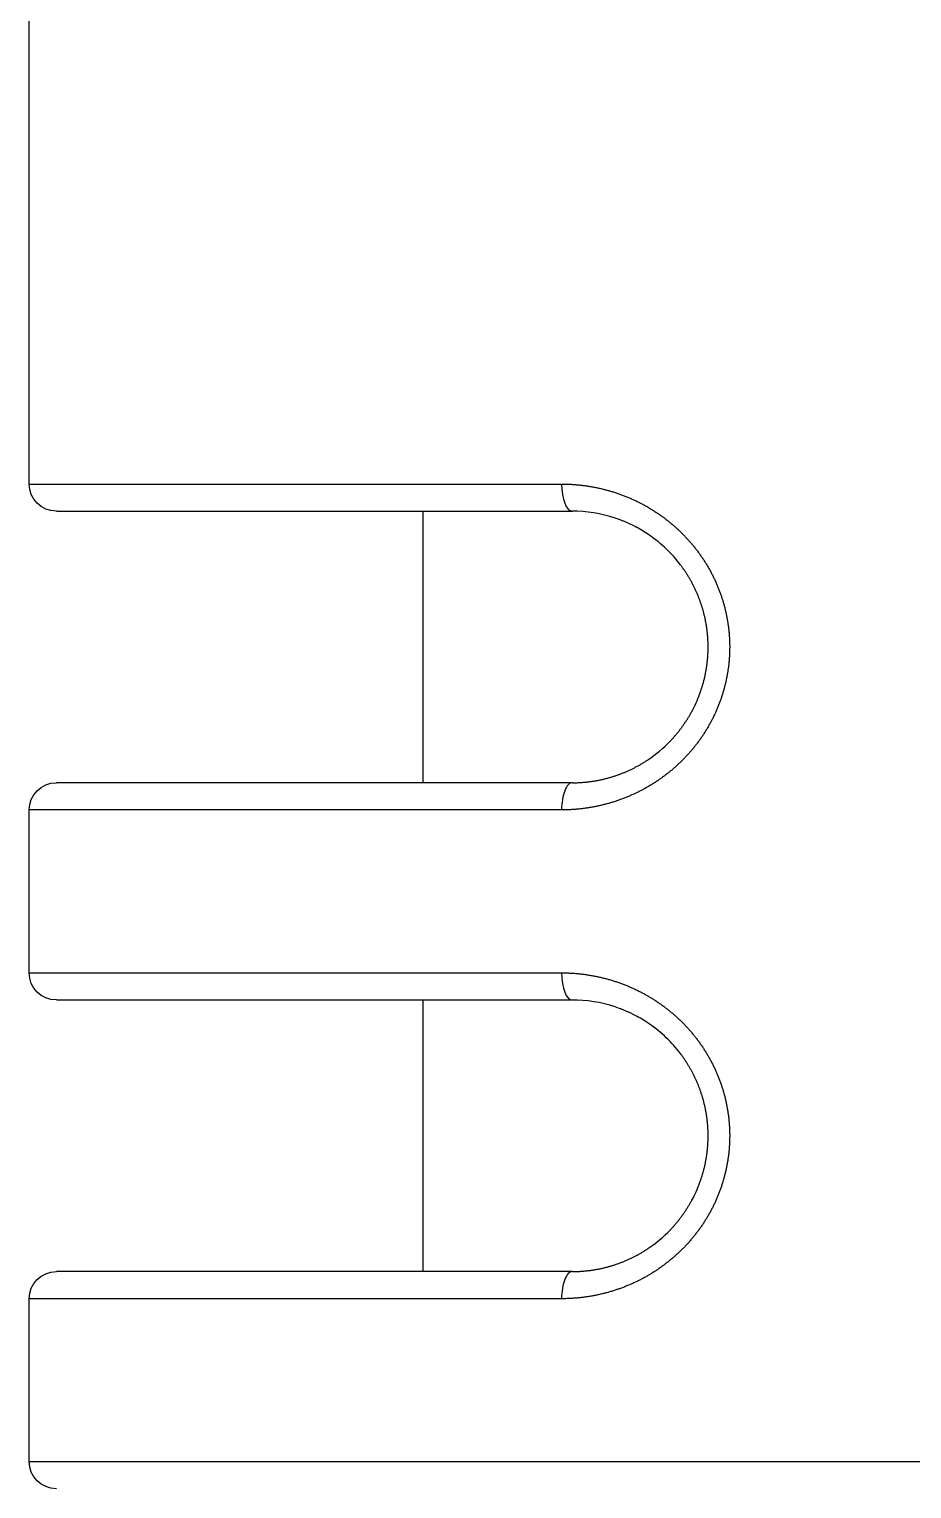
# Model space of a CAD drawing. Header units: millimetres. Extents: x 5401 to 6241, y 1473 to 2067.
# Drawn here: x 5988.15 to 5991.4, y 1831.74 to 1837.11 of the extents above; entities that cross this region are included whole.
import ezdxf

# ---------------------------------------------------------------- set-up
doc = ezdxf.new("R2010")
doc.units = ezdxf.units.MM

msp = doc.modelspace()

# ---------------------------------------------------------------- linework, layer by layer
at = {"extrusion": (0, 0, -1)}
for p, q in [((5988.1499, 1835.4368), (5988.1499, 1837.5368)), ((5988.1499, 1835.4368), (5990.1102, 1835.4368)), ((5988.2499, 1835.3368), (5990.1499, 1835.3368)), ((5989.5999, 1835.3368), (5989.5999, 1834.3368)), ((5990.1499, 1834.3368), (5988.2499, 1834.3368)), ((5990.1102, 1834.2368), (5988.1499, 1834.2368)), ((5988.1499, 1833.6368), (5988.1499, 1834.2368)), ((5988.1499, 1833.6368), (5990.1102, 1833.6368)), ((5988.2499, 1833.5368), (5990.1499, 1833.5368)), ((5989.5999, 1833.5368), (5989.5999, 1832.5368)), ((5990.1499, 1832.5368), (5988.2499, 1832.5368)), ((5990.1102, 1832.4368), (5988.1499, 1832.4368)), ((5988.1499, 1831.8368), (5988.1499, 1832.4368)), ((5988.1499, 1831.8368), (5994.6499, 1831.8368))]:
    msp.add_line(p, q, dxfattribs=at)
for centre, start, end in [((-5988.2499, 1835.4368), 270, 0), ((-5988.2499, 1834.2368), 0, 90), ((-5988.2499, 1833.6368), 270, 0), ((-5988.2499, 1832.4368), 0, 90), ((-5988.2499, 1831.8368), 270, 0)]:
    msp.add_arc(centre, 0.1, start, end, dxfattribs=at)
for centre, start_param, end_param in [((5990.1499, 1835.4368), 4.712394, 6.283187), ((5990.1499, 1834.2368), 3.141598, 4.712397), ((5990.1499, 1833.6368), 4.712394, 6.283187), ((5990.1499, 1832.4368), 3.141596, 4.712397)]:
    msp.add_ellipse(centre, major_axis=(0, -0.1), ratio=0.396825, start_param=start_param, end_param=end_param)
for points, knots in [([(5990.1102, 1835.4368), (5990.1127, 1835.4368), (5990.1175, 1835.4367), (5990.1248, 1835.4366), (5990.132, 1835.4364), (5990.1393, 1835.4361), (5990.1466, 1835.4358), (5990.1538, 1835.4353), (5990.161, 1835.4348), (5990.1682, 1835.4341), (5990.1754, 1835.4335), (5990.1826, 1835.4327), (5990.1897, 1835.4318), (5990.1968, 1835.4309), (5990.204, 1835.4299), (5990.211, 1835.4288), (5990.2181, 1835.4276), (5990.2251, 1835.4264), (5990.2321, 1835.425), (5990.2391, 1835.4236), (5990.2461, 1835.4222), (5990.253, 1835.4206), (5990.26, 1835.419), (5990.2669, 1835.4173), (5990.2737, 1835.4155), (5990.2805, 1835.4136), (5990.2873, 1835.4117), (5990.2941, 1835.4097), (5990.3009, 1835.4076), (5990.3076, 1835.4055), (5990.3142, 1835.4033), (5990.3208, 1835.401), (5990.3274, 1835.3987), (5990.3339, 1835.3962), (5990.3404, 1835.3938), (5990.3469, 1835.3912), (5990.3534, 1835.3886), (5990.3598, 1835.3859), (5990.3662, 1835.3831), (5990.3725, 1835.3803), (5990.3788, 1835.3774), (5990.3851, 1835.3744), (5990.3913, 1835.3714), (5990.3975, 1835.3683), (5990.4037, 1835.3651), (5990.4098, 1835.3619), (5990.4159, 1835.3586), (5990.4219, 1835.3552), (5990.4278, 1835.3518), (5990.4338, 1835.3483), (5990.4397, 1835.3448), (5990.4455, 1835.3412), (5990.4513, 1835.3375), (5990.4571, 1835.3338), (5990.4628, 1835.33), (5990.4684, 1835.3262), (5990.474, 1835.3223), (5990.4796, 1835.3183), (5990.4851, 1835.3143), (5990.4905, 1835.3102), (5990.4959, 1835.3061), (5990.5013, 1835.3019), (5990.5066, 1835.2977), (5990.5118, 1835.2934), (5990.5169, 1835.2891), (5990.5221, 1835.2847), (5990.5271, 1835.2803), (5990.5322, 1835.2758), (5990.5372, 1835.2713), (5990.5421, 1835.2667), (5990.547, 1835.262), (5990.5518, 1835.2573), (5990.5565, 1835.2526), (5990.5612, 1835.2478), (5990.5659, 1835.2429), (5990.5705, 1835.238), (5990.575, 1835.2331), (5990.5795, 1835.2281), (5990.5839, 1835.2231), (5990.5883, 1835.218), (5990.5926, 1835.2128), (5990.5968, 1835.2077), (5990.601, 1835.2024), (5990.6052, 1835.1972), (5990.6092, 1835.1919), (5990.6132, 1835.1865), (5990.6172, 1835.1811), (5990.6211, 1835.1757), (5990.6249, 1835.1702), (5990.6286, 1835.1647), (5990.6323, 1835.1592), (5990.6359, 1835.1536), (5990.6395, 1835.148), (5990.643, 1835.1424), (5990.6464, 1835.1367), (5990.6497, 1835.131), (5990.653, 1835.1253), (5990.6563, 1835.1195), (5990.6594, 1835.1137), (5990.6625, 1835.1079), (5990.6655, 1835.102), (5990.6685, 1835.0961), (5990.6714, 1835.0901), (5990.6742, 1835.0842), (5990.677, 1835.0782), (5990.6797, 1835.0722), (5990.6823, 1835.0661), (5990.6848, 1835.06), (5990.6873, 1835.0539), (5990.6897, 1835.0478), (5990.6921, 1835.0417), (5990.6944, 1835.0355), (5990.6966, 1835.0293), (5990.6987, 1835.023), (5990.7008, 1835.0168), (5990.7028, 1835.0105), (5990.7047, 1835.0043), (5990.7065, 1834.998), (5990.7083, 1834.9916), (5990.71, 1834.9853), (5990.7117, 1834.979), (5990.7132, 1834.9726), (5990.7147, 1834.9662), (5990.7161, 1834.9598), (5990.7175, 1834.9534), (5990.7187, 1834.947), (5990.72, 1834.9406), (5990.7211, 1834.9341), (5990.7221, 1834.9277), (5990.7231, 1834.9212), (5990.724, 1834.9147), (5990.7249, 1834.9082), (5990.7257, 1834.9017), (5990.7263, 1834.8952), (5990.727, 1834.8887), (5990.7275, 1834.8822), (5990.728, 1834.8757), (5990.7284, 1834.8692), (5990.7287, 1834.8627), (5990.729, 1834.8562), (5990.7291, 1834.8496), (5990.7293, 1834.8431), (5990.7293, 1834.8366), (5990.7292, 1834.83), (5990.7291, 1834.8235), (5990.7289, 1834.8169), (5990.7287, 1834.8104), (5990.7284, 1834.8038), (5990.7279, 1834.7973), (5990.7275, 1834.7908), (5990.7269, 1834.7843), (5990.7263, 1834.7778), (5990.7256, 1834.7713), (5990.7248, 1834.7648), (5990.724, 1834.7584), (5990.7231, 1834.7521), (5990.7221, 1834.7457), (5990.7211, 1834.7393), (5990.7199, 1834.7329), (5990.7187, 1834.7264), (5990.7175, 1834.72), (5990.7161, 1834.7137), (5990.7147, 1834.7073), (5990.7132, 1834.7009), (5990.7116, 1834.6946), (5990.71, 1834.6882), (5990.7083, 1834.6819), (5990.7065, 1834.6755), (5990.7047, 1834.6692), (5990.7027, 1834.6629), (5990.7007, 1834.6567), (5990.6987, 1834.6504), (5990.6965, 1834.6442), (5990.6943, 1834.638), (5990.692, 1834.6318), (5990.6897, 1834.6256), (5990.6873, 1834.6195), (5990.6848, 1834.6134), (5990.6822, 1834.6073), (5990.6796, 1834.6013), (5990.6769, 1834.5953), (5990.6742, 1834.5893), (5990.6714, 1834.5834), (5990.6685, 1834.5774), (5990.6655, 1834.5715), (5990.6625, 1834.5657), (5990.6594, 1834.5598), (5990.6563, 1834.554), (5990.653, 1834.5483), (5990.6497, 1834.5425), (5990.6464, 1834.5368), (5990.643, 1834.5311), (5990.6395, 1834.5255), (5990.6359, 1834.5199), (5990.6323, 1834.5143), (5990.6286, 1834.5088), (5990.6249, 1834.5033), (5990.621, 1834.4978), (5990.6172, 1834.4924), (5990.6132, 1834.487), (5990.6092, 1834.4817), (5990.6052, 1834.4764), (5990.601, 1834.4711), (5990.5969, 1834.4659), (5990.5926, 1834.4607), (5990.5883, 1834.4556), (5990.584, 1834.4505), (5990.5796, 1834.4455), (5990.5751, 1834.4405), (5990.5705, 1834.4356), (5990.566, 1834.4307), (5990.5613, 1834.4259), (5990.5566, 1834.4211), (5990.5519, 1834.4164), (5990.5471, 1834.4117), (5990.5423, 1834.4071), (5990.5374, 1834.4025), (5990.5324, 1834.398), (5990.5274, 1834.3935), (5990.5223, 1834.389), (5990.5171, 1834.3846), (5990.512, 1834.3803), (5990.5067, 1834.376), (5990.5014, 1834.3717), (5990.496, 1834.3675), (5990.4906, 1834.3634), (5990.4852, 1834.3593), (5990.4797, 1834.3553), (5990.4741, 1834.3514), (5990.4685, 1834.3475), (5990.4629, 1834.3436), (5990.4572, 1834.3398), (5990.4514, 1834.3361), (5990.4456, 1834.3324), (5990.4398, 1834.3288), (5990.4339, 1834.3253), (5990.428, 1834.3218), (5990.422, 1834.3184), (5990.416, 1834.315), (5990.4099, 1834.3117), (5990.4038, 1834.3085), (5990.3976, 1834.3053), (5990.3915, 1834.3023), (5990.3852, 1834.2992), (5990.379, 1834.2963), (5990.3727, 1834.2933), (5990.3663, 1834.2905), (5990.3599, 1834.2877), (5990.3535, 1834.285), (5990.347, 1834.2824), (5990.3405, 1834.2798), (5990.334, 1834.2773), (5990.3274, 1834.2749), (5990.3208, 1834.2725), (5990.3142, 1834.2703), (5990.3075, 1834.268), (5990.3008, 1834.2659), (5990.2941, 1834.2638), (5990.2873, 1834.2618), (5990.2805, 1834.2599), (5990.2737, 1834.258), (5990.2668, 1834.2563), (5990.2599, 1834.2546), (5990.253, 1834.2529), (5990.2461, 1834.2514), (5990.2391, 1834.2499), (5990.2321, 1834.2485), (5990.2251, 1834.2472), (5990.218, 1834.2459), (5990.211, 1834.2448), (5990.2039, 1834.2437), (5990.1968, 1834.2427), (5990.1897, 1834.2417), (5990.1825, 1834.2409), (5990.1754, 1834.2401), (5990.1682, 1834.2394), (5990.161, 1834.2388), (5990.1538, 1834.2382), (5990.1465, 1834.2378), (5990.1393, 1834.2374), (5990.1321, 1834.2371), (5990.1248, 1834.2369), (5990.1175, 1834.2368), (5990.1127, 1834.2368), (5990.1102, 1834.2368)], [0, 0, 0, 0, 0.0035461, 0.0070922, 0.0106383, 0.0141844, 0.0177305, 0.0212766, 0.0248227, 0.0283688, 0.0319149, 0.035461, 0.0390071, 0.0425532, 0.0460993, 0.0496454, 0.0531915, 0.0567376, 0.0602837, 0.0638298, 0.0673759, 0.070922, 0.0744681, 0.0780142, 0.0815603, 0.0851064, 0.0886525, 0.0921986, 0.0957447, 0.0992908, 0.1028369, 0.106383, 0.1099291, 0.1134752, 0.1170213, 0.1205674, 0.1241135, 0.1276596, 0.1312057, 0.1347518, 0.1382979, 0.141844, 0.1453901, 0.1489362, 0.1524823, 0.1560284, 0.1595745, 0.1631206, 0.1666667, 0.1702128, 0.1737589, 0.177305, 0.1808511, 0.1843972, 0.1879433, 0.1914894, 0.1950355, 0.1985816, 0.2021277, 0.2056738, 0.2092199, 0.212766, 0.2163121, 0.2198582, 0.2234043, 0.2269504, 0.2304965, 0.2340426, 0.2375887, 0.2411348, 0.2446809, 0.248227, 0.251773, 0.2553191, 0.2588652, 0.2624113, 0.2659574, 0.2695035, 0.2730496, 0.2765957, 0.2801418, 0.2836879, 0.287234, 0.2907801, 0.2943262, 0.2978723, 0.3014184, 0.3049645, 0.3085106, 0.3120567, 0.3156028, 0.3191489, 0.322695, 0.3262411, 0.3297872, 0.3333333, 0.3368794, 0.3404255, 0.3439716, 0.3475177, 0.3510638, 0.3546099, 0.358156, 0.3617021, 0.3652482, 0.3687943, 0.3723404, 0.3758865, 0.3794326, 0.3829787, 0.3865248, 0.3900709, 0.393617, 0.3971631, 0.4007092, 0.4042553, 0.4078014, 0.4113475, 0.4148936, 0.4184397, 0.4219858, 0.4255319, 0.429078, 0.4326241, 0.4361702, 0.4397163, 0.4432624, 0.4468085, 0.4503546, 0.4539007, 0.4574468, 0.4609929, 0.464539, 0.4680851, 0.4716312, 0.4751773, 0.4787234, 0.4822695, 0.4858156, 0.4893617, 0.4929078, 0.4964539, 0.5, 0.5035461, 0.5070922, 0.5106383, 0.5141844, 0.5177305, 0.5212766, 0.5248227, 0.5283688, 0.5319149, 0.535461, 0.5390071, 0.5425532, 0.5460993, 0.5496454, 0.5531915, 0.5567376, 0.5602837, 0.5638298, 0.5673759, 0.570922, 0.5744681, 0.5780142, 0.5815603, 0.5851064, 0.5886525, 0.5921986, 0.5957447, 0.5992908, 0.6028369, 0.606383, 0.6099291, 0.6134752, 0.6170213, 0.6205674, 0.6241135, 0.6276596, 0.6312057, 0.6347518, 0.6382979, 0.641844, 0.6453901, 0.6489362, 0.6524823, 0.6560284, 0.6595745, 0.6631206, 0.6666667, 0.6702128, 0.6737589, 0.677305, 0.6808511, 0.6843972, 0.6879433, 0.6914894, 0.6950355, 0.6985816, 0.7021277, 0.7056738, 0.7092199, 0.712766, 0.7163121, 0.7198582, 0.7234043, 0.7269504, 0.7304965, 0.7340426, 0.7375887, 0.7411348, 0.7446809, 0.748227, 0.751773, 0.7553191, 0.7588652, 0.7624113, 0.7659574, 0.7695035, 0.7730496, 0.7765957, 0.7801418, 0.7836879, 0.787234, 0.7907801, 0.7943262, 0.7978723, 0.8014184, 0.8049645, 0.8085106, 0.8120567, 0.8156028, 0.8191489, 0.822695, 0.8262411, 0.8297872, 0.8333333, 0.8368794, 0.8404255, 0.8439716, 0.8475177, 0.8510638, 0.8546099, 0.858156, 0.8617021, 0.8652482, 0.8687943, 0.8723404, 0.8758865, 0.8794326, 0.8829787, 0.8865248, 0.8900709, 0.893617, 0.8971631, 0.9007092, 0.9042553, 0.9078014, 0.9113475, 0.9148936, 0.9184397, 0.9219858, 0.9255319, 0.929078, 0.9326241, 0.9361702, 0.9397163, 0.9432624, 0.9468085, 0.9503546, 0.9539007, 0.9574468, 0.9609929, 0.964539, 0.9680851, 0.9716312, 0.9751773, 0.9787234, 0.9822695, 0.9858156, 0.9893617, 0.9929078, 0.9964539, 1, 1, 1, 1]), ([(5990.3265, 1835.3046), (5990.2753, 1835.3239), (5990.2215, 1835.3344), (5990.1628, 1835.3366), (5990.1563, 1835.3368), (5990.1499, 1835.3368)], [0, 0, 0, 0, 0.01761695, 0.01761695, 0.0197845, 0.0197845, 0.0197845, 0.0197845]), ([(5990.3882, 1835.2763), (5990.3868, 1835.2771), (5990.3837, 1835.2787), (5990.3789, 1835.2813), (5990.3737, 1835.2839), (5990.3685, 1835.2865), (5990.3633, 1835.289), (5990.358, 1835.2914), (5990.3527, 1835.2938), (5990.3473, 1835.2962), (5990.3419, 1835.2984), (5990.3365, 1835.3007), (5990.3314, 1835.3027), (5990.328, 1835.304), (5990.3265, 1835.3046)], [0.69026282, 0.69026282, 0.69026282, 0.69026282, 0.6962963, 0.7037037, 0.71111111, 0.71851852, 0.72592593, 0.73333333, 0.74074074, 0.74814815, 0.75555556, 0.76296296, 0.77037037, 0.77665277, 0.77665277, 0.77665277, 0.77665277]), ([(5990.5481, 1835.1392), (5990.5164, 1835.1809), (5990.478, 1835.2175), (5990.4207, 1835.2575), (5990.4046, 1835.2674), (5990.3882, 1835.2763)], [0, 0, 0, 0, 0.01594859, 0.01594859, 0.02187023, 0.02187023, 0.02187023, 0.02187023]), ([(5990.6499, 1834.8368), (5990.6499, 1834.8387), (5990.6499, 1834.8426), (5990.6498, 1834.8484), (5990.6496, 1834.8541), (5990.6494, 1834.8599), (5990.6491, 1834.8657), (5990.6487, 1834.8714), (5990.6483, 1834.8772), (5990.6478, 1834.8829), (5990.6472, 1834.8887), (5990.6466, 1834.8944), (5990.6459, 1834.9002), (5990.6451, 1834.9059), (5990.6443, 1834.9116), (5990.6434, 1834.9174), (5990.6424, 1834.9231), (5990.6414, 1834.9287), (5990.6403, 1834.9344), (5990.6391, 1834.9401), (5990.6379, 1834.9457), (5990.6366, 1834.9513), (5990.6353, 1834.957), (5990.6338, 1834.9625), (5990.6324, 1834.9681), (5990.6308, 1834.9737), (5990.6292, 1834.9792), (5990.6275, 1834.9848), (5990.6258, 1834.9903), (5990.624, 1834.9957), (5990.6221, 1835.0012), (5990.6202, 1835.0066), (5990.6182, 1835.0121), (5990.6161, 1835.0174), (5990.614, 1835.0228), (5990.6119, 1835.0281), (5990.6096, 1835.0335), (5990.6073, 1835.0387), (5990.605, 1835.044), (5990.6025, 1835.0492), (5990.6001, 1835.0544), (5990.5975, 1835.0596), (5990.5949, 1835.0647), (5990.5923, 1835.0698), (5990.5896, 1835.0749), (5990.5868, 1835.08), (5990.584, 1835.085), (5990.5811, 1835.0899), (5990.5782, 1835.0949), (5990.5752, 1835.0998), (5990.5721, 1835.1047), (5990.569, 1835.1095), (5990.5658, 1835.1143), (5990.5626, 1835.1191), (5990.5593, 1835.1238), (5990.556, 1835.1285), (5990.5526, 1835.1331), (5990.55, 1835.1367), (5990.5484, 1835.1387), (5990.5481, 1835.1392)], [0, 0, 0, 0, 0.0074074, 0.0148148, 0.0222222, 0.0296296, 0.037037, 0.0444444, 0.0518519, 0.0592593, 0.0666667, 0.0740741, 0.0814815, 0.0888889, 0.0962963, 0.1037037, 0.1111111, 0.1185185, 0.1259259, 0.1333333, 0.1407407, 0.1481481, 0.1555556, 0.162963, 0.1703704, 0.1777778, 0.1851852, 0.1925926, 0.2, 0.2074074, 0.2148148, 0.2222222, 0.2296296, 0.237037, 0.2444444, 0.2518519, 0.2592593, 0.2666667, 0.2740741, 0.2814815, 0.2888889, 0.2962963, 0.3037037, 0.3111111, 0.3185185, 0.3259259, 0.3333333, 0.3407407, 0.3481481, 0.3555556, 0.362963, 0.3703704, 0.3777778, 0.3851852, 0.3925926, 0.4, 0.4074074, 0.4148148, 0.4172158, 0.4172158, 0.4172158, 0.4172158]), ([(5990.6187, 1834.6628), (5990.6192, 1834.6642), (5990.6204, 1834.6674), (5990.6221, 1834.6724), (5990.624, 1834.6779), (5990.6258, 1834.6833), (5990.6275, 1834.6888), (5990.6292, 1834.6944), (5990.6308, 1834.6999), (5990.6324, 1834.7055), (5990.6339, 1834.7111), (5990.6353, 1834.7167), (5990.6366, 1834.7223), (5990.6379, 1834.7279), (5990.6392, 1834.7335), (5990.6403, 1834.7392), (5990.6414, 1834.7449), (5990.6424, 1834.7505), (5990.6434, 1834.7562), (5990.6443, 1834.7619), (5990.6451, 1834.7676), (5990.6459, 1834.7734), (5990.6466, 1834.7791), (5990.6472, 1834.7848), (5990.6478, 1834.7906), (5990.6483, 1834.7963), (5990.6487, 1834.8021), (5990.6491, 1834.8079), (5990.6494, 1834.8137), (5990.6496, 1834.8194), (5990.6498, 1834.8252), (5990.6499, 1834.831), (5990.6499, 1834.8349), (5990.6499, 1834.8368)], [0.7720769, 0.7720769, 0.7720769, 0.7720769, 0.7777778, 0.7851852, 0.7925926, 0.8, 0.8074074, 0.8148148, 0.8222222, 0.8296296, 0.837037, 0.8444444, 0.8518519, 0.8592593, 0.8666667, 0.8740741, 0.8814815, 0.8888889, 0.8962963, 0.9037037, 0.9111111, 0.9185185, 0.9259259, 0.9333333, 0.9407407, 0.9481481, 0.9555556, 0.962963, 0.9703704, 0.9777778, 0.9851852, 0.9925926, 1, 1, 1, 1]), ([(5990.511, 1834.4909), (5990.5114, 1834.4913), (5990.5131, 1834.4931), (5990.5161, 1834.4963), (5990.52, 1834.5005), (5990.5238, 1834.5048), (5990.5276, 1834.5091), (5990.5313, 1834.5134), (5990.535, 1834.5178), (5990.5386, 1834.5223), (5990.5422, 1834.5268), (5990.5458, 1834.5313), (5990.5493, 1834.5359), (5990.5527, 1834.5405), (5990.5561, 1834.5451), (5990.5594, 1834.5498), (5990.5627, 1834.5545), (5990.5659, 1834.5593), (5990.569, 1834.5641), (5990.5721, 1834.569), (5990.5752, 1834.5738), (5990.5782, 1834.5787), (5990.5811, 1834.5837), (5990.584, 1834.5887), (5990.5868, 1834.5937), (5990.5889, 1834.5974), (5990.59, 1834.5994), (5990.5902, 1834.5998)], [0.5089642, 0.5089642, 0.5089642, 0.5089642, 0.5111111, 0.5185185, 0.5259259, 0.5333333, 0.5407407, 0.5481481, 0.5555556, 0.562963, 0.5703704, 0.5777778, 0.5851852, 0.5925926, 0.6, 0.6074074, 0.6148148, 0.6222222, 0.6296296, 0.637037, 0.6444444, 0.6518519, 0.6592593, 0.6666667, 0.6740741, 0.6814815, 0.6830062, 0.6830062, 0.6830062, 0.6830062]), ([(5990.1499, 1834.3368), (5990.152, 1834.3368), (5990.156, 1834.3368), (5990.1621, 1834.3369), (5990.1682, 1834.3371), (5990.1743, 1834.3374), (5990.1804, 1834.3377), (5990.1864, 1834.3381), (5990.1925, 1834.3386), (5990.1985, 1834.3391), (5990.2045, 1834.3398), (5990.2105, 1834.3404), (5990.2165, 1834.3412), (5990.2224, 1834.342), (5990.2284, 1834.343), (5990.2343, 1834.3439), (5990.2402, 1834.345), (5990.2461, 1834.3461), (5990.2519, 1834.3473), (5990.2577, 1834.3485), (5990.2635, 1834.3498), (5990.2693, 1834.3512), (5990.2751, 1834.3527), (5990.2808, 1834.3542), (5990.2865, 1834.3558), (5990.2922, 1834.3574), (5990.2978, 1834.3591), (5990.3034, 1834.3609), (5990.309, 1834.3628), (5990.3146, 1834.3647), (5990.3201, 1834.3666), (5990.3256, 1834.3687), (5990.3311, 1834.3708), (5990.3366, 1834.3729), (5990.342, 1834.3751), (5990.3474, 1834.3774), (5990.3527, 1834.3797), (5990.358, 1834.3821), (5990.3633, 1834.3846), (5990.3686, 1834.3871), (5990.3738, 1834.3897), (5990.379, 1834.3923), (5990.3841, 1834.395), (5990.3892, 1834.3977), (5990.3943, 1834.4005), (5990.3993, 1834.4034), (5990.4043, 1834.4063), (5990.4093, 1834.4093), (5990.4142, 1834.4123), (5990.4191, 1834.4154), (5990.4238, 1834.4184), (5990.4268, 1834.4204), (5990.4282, 1834.4214)], [0, 0, 0, 0, 0.0074074, 0.0148148, 0.0222222, 0.0296296, 0.037037, 0.0444444, 0.0518519, 0.0592593, 0.0666667, 0.0740741, 0.0814815, 0.0888889, 0.0962963, 0.1037037, 0.1111111, 0.1185185, 0.1259259, 0.1333333, 0.1407407, 0.1481481, 0.1555556, 0.162963, 0.1703704, 0.1777778, 0.1851852, 0.1925926, 0.2, 0.2074074, 0.2148148, 0.2222222, 0.2296296, 0.237037, 0.2444444, 0.2518519, 0.2592593, 0.2666667, 0.2740741, 0.2814815, 0.2888889, 0.2962963, 0.3037037, 0.3111111, 0.3185185, 0.3259259, 0.3333333, 0.3407407, 0.3481481, 0.3555556, 0.362963, 0.3694746, 0.3694746, 0.3694746, 0.3694746]), ([(5990.1102, 1833.6368), (5990.1127, 1833.6368), (5990.1175, 1833.6367), (5990.1248, 1833.6366), (5990.132, 1833.6364), (5990.1393, 1833.6361), (5990.1466, 1833.6358), (5990.1538, 1833.6353), (5990.161, 1833.6348), (5990.1682, 1833.6341), (5990.1754, 1833.6335), (5990.1826, 1833.6327), (5990.1897, 1833.6318), (5990.1968, 1833.6309), (5990.204, 1833.6299), (5990.211, 1833.6288), (5990.2181, 1833.6276), (5990.2251, 1833.6264), (5990.2321, 1833.625), (5990.2391, 1833.6236), (5990.2461, 1833.6222), (5990.253, 1833.6206), (5990.26, 1833.619), (5990.2669, 1833.6173), (5990.2737, 1833.6155), (5990.2805, 1833.6136), (5990.2873, 1833.6117), (5990.2941, 1833.6097), (5990.3009, 1833.6076), (5990.3076, 1833.6055), (5990.3142, 1833.6033), (5990.3208, 1833.601), (5990.3274, 1833.5987), (5990.3339, 1833.5962), (5990.3404, 1833.5938), (5990.3469, 1833.5912), (5990.3534, 1833.5886), (5990.3598, 1833.5859), (5990.3662, 1833.5831), (5990.3725, 1833.5803), (5990.3788, 1833.5774), (5990.3851, 1833.5744), (5990.3913, 1833.5714), (5990.3975, 1833.5683), (5990.4037, 1833.5651), (5990.4098, 1833.5619), (5990.4159, 1833.5586), (5990.4219, 1833.5552), (5990.4278, 1833.5518), (5990.4338, 1833.5483), (5990.4397, 1833.5448), (5990.4455, 1833.5412), (5990.4513, 1833.5375), (5990.4571, 1833.5338), (5990.4628, 1833.53), (5990.4684, 1833.5262), (5990.474, 1833.5223), (5990.4796, 1833.5183), (5990.4851, 1833.5143), (5990.4905, 1833.5102), (5990.4959, 1833.5061), (5990.5013, 1833.5019), (5990.5066, 1833.4977), (5990.5118, 1833.4934), (5990.5169, 1833.4891), (5990.5221, 1833.4847), (5990.5271, 1833.4803), (5990.5322, 1833.4758), (5990.5372, 1833.4713), (5990.5421, 1833.4667), (5990.547, 1833.462), (5990.5518, 1833.4573), (5990.5565, 1833.4526), (5990.5612, 1833.4478), (5990.5659, 1833.4429), (5990.5705, 1833.438), (5990.575, 1833.4331), (5990.5795, 1833.4281), (5990.5839, 1833.4231), (5990.5883, 1833.418), (5990.5926, 1833.4128), (5990.5968, 1833.4077), (5990.601, 1833.4024), (5990.6052, 1833.3972), (5990.6092, 1833.3919), (5990.6132, 1833.3865), (5990.6172, 1833.3811), (5990.6211, 1833.3757), (5990.6249, 1833.3702), (5990.6286, 1833.3647), (5990.6323, 1833.3592), (5990.6359, 1833.3536), (5990.6395, 1833.348), (5990.643, 1833.3424), (5990.6464, 1833.3367), (5990.6497, 1833.331), (5990.653, 1833.3253), (5990.6563, 1833.3195), (5990.6594, 1833.3137), (5990.6625, 1833.3079), (5990.6655, 1833.302), (5990.6685, 1833.2961), (5990.6714, 1833.2901), (5990.6742, 1833.2842), (5990.677, 1833.2782), (5990.6797, 1833.2722), (5990.6823, 1833.2661), (5990.6848, 1833.26), (5990.6873, 1833.2539), (5990.6897, 1833.2478), (5990.6921, 1833.2417), (5990.6944, 1833.2355), (5990.6966, 1833.2293), (5990.6987, 1833.223), (5990.7008, 1833.2168), (5990.7028, 1833.2105), (5990.7047, 1833.2043), (5990.7065, 1833.198), (5990.7083, 1833.1916), (5990.71, 1833.1853), (5990.7117, 1833.179), (5990.7132, 1833.1726), (5990.7147, 1833.1662), (5990.7161, 1833.1598), (5990.7175, 1833.1534), (5990.7187, 1833.147), (5990.72, 1833.1406), (5990.7211, 1833.1341), (5990.7221, 1833.1277), (5990.7231, 1833.1212), (5990.724, 1833.1147), (5990.7249, 1833.1082), (5990.7257, 1833.1017), (5990.7263, 1833.0952), (5990.727, 1833.0887), (5990.7275, 1833.0822), (5990.728, 1833.0757), (5990.7284, 1833.0692), (5990.7287, 1833.0627), (5990.729, 1833.0562), (5990.7291, 1833.0496), (5990.7293, 1833.0431), (5990.7293, 1833.0366), (5990.7292, 1833.03), (5990.7291, 1833.0235), (5990.7289, 1833.0169), (5990.7287, 1833.0104), (5990.7284, 1833.0038), (5990.7279, 1832.9973), (5990.7275, 1832.9908), (5990.7269, 1832.9843), (5990.7263, 1832.9778), (5990.7256, 1832.9713), (5990.7248, 1832.9648), (5990.724, 1832.9584), (5990.7231, 1832.9521), (5990.7221, 1832.9457), (5990.7211, 1832.9393), (5990.7199, 1832.9329), (5990.7187, 1832.9264), (5990.7175, 1832.92), (5990.7161, 1832.9137), (5990.7147, 1832.9073), (5990.7132, 1832.9009), (5990.7116, 1832.8946), (5990.71, 1832.8882), (5990.7083, 1832.8819), (5990.7065, 1832.8755), (5990.7047, 1832.8692), (5990.7027, 1832.8629), (5990.7007, 1832.8567), (5990.6987, 1832.8504), (5990.6965, 1832.8442), (5990.6943, 1832.838), (5990.692, 1832.8318), (5990.6897, 1832.8256), (5990.6873, 1832.8195), (5990.6848, 1832.8134), (5990.6822, 1832.8073), (5990.6796, 1832.8013), (5990.6769, 1832.7953), (5990.6742, 1832.7893), (5990.6714, 1832.7834), (5990.6685, 1832.7774), (5990.6655, 1832.7715), (5990.6625, 1832.7657), (5990.6594, 1832.7598), (5990.6563, 1832.754), (5990.653, 1832.7483), (5990.6497, 1832.7425), (5990.6464, 1832.7368), (5990.643, 1832.7311), (5990.6395, 1832.7255), (5990.6359, 1832.7199), (5990.6323, 1832.7143), (5990.6286, 1832.7088), (5990.6249, 1832.7033), (5990.621, 1832.6978), (5990.6172, 1832.6924), (5990.6132, 1832.687), (5990.6092, 1832.6817), (5990.6052, 1832.6764), (5990.601, 1832.6711), (5990.5969, 1832.6659), (5990.5926, 1832.6607), (5990.5883, 1832.6556), (5990.584, 1832.6505), (5990.5796, 1832.6455), (5990.5751, 1832.6405), (5990.5705, 1832.6356), (5990.566, 1832.6307), (5990.5613, 1832.6259), (5990.5566, 1832.6211), (5990.5519, 1832.6164), (5990.5471, 1832.6117), (5990.5423, 1832.6071), (5990.5374, 1832.6025), (5990.5324, 1832.598), (5990.5274, 1832.5935), (5990.5223, 1832.589), (5990.5171, 1832.5846), (5990.512, 1832.5803), (5990.5067, 1832.576), (5990.5014, 1832.5717), (5990.496, 1832.5675), (5990.4906, 1832.5634), (5990.4852, 1832.5593), (5990.4797, 1832.5553), (5990.4741, 1832.5514), (5990.4685, 1832.5475), (5990.4629, 1832.5436), (5990.4572, 1832.5398), (5990.4514, 1832.5361), (5990.4456, 1832.5324), (5990.4398, 1832.5288), (5990.4339, 1832.5253), (5990.428, 1832.5218), (5990.422, 1832.5184), (5990.416, 1832.515), (5990.4099, 1832.5117), (5990.4038, 1832.5085), (5990.3976, 1832.5053), (5990.3915, 1832.5023), (5990.3852, 1832.4992), (5990.379, 1832.4963), (5990.3727, 1832.4933), (5990.3663, 1832.4905), (5990.3599, 1832.4877), (5990.3535, 1832.485), (5990.347, 1832.4824), (5990.3405, 1832.4798), (5990.334, 1832.4773), (5990.3274, 1832.4749), (5990.3208, 1832.4725), (5990.3142, 1832.4703), (5990.3075, 1832.468), (5990.3008, 1832.4659), (5990.2941, 1832.4638), (5990.2873, 1832.4618), (5990.2805, 1832.4599), (5990.2737, 1832.458), (5990.2668, 1832.4563), (5990.2599, 1832.4546), (5990.253, 1832.4529), (5990.2461, 1832.4514), (5990.2391, 1832.4499), (5990.2321, 1832.4485), (5990.2251, 1832.4472), (5990.218, 1832.4459), (5990.211, 1832.4448), (5990.2039, 1832.4437), (5990.1968, 1832.4427), (5990.1897, 1832.4417), (5990.1825, 1832.4409), (5990.1754, 1832.4401), (5990.1682, 1832.4394), (5990.161, 1832.4388), (5990.1538, 1832.4382), (5990.1465, 1832.4378), (5990.1393, 1832.4374), (5990.1321, 1832.4371), (5990.1248, 1832.4369), (5990.1175, 1832.4368), (5990.1127, 1832.4368), (5990.1102, 1832.4368)], [0, 0, 0, 0, 0.0035461, 0.0070922, 0.0106383, 0.0141844, 0.0177305, 0.0212766, 0.0248227, 0.0283688, 0.0319149, 0.035461, 0.0390071, 0.0425532, 0.0460993, 0.0496454, 0.0531915, 0.0567376, 0.0602837, 0.0638298, 0.0673759, 0.070922, 0.0744681, 0.0780142, 0.0815603, 0.0851064, 0.0886525, 0.0921986, 0.0957447, 0.0992908, 0.1028369, 0.106383, 0.1099291, 0.1134752, 0.1170213, 0.1205674, 0.1241135, 0.1276596, 0.1312057, 0.1347518, 0.1382979, 0.141844, 0.1453901, 0.1489362, 0.1524823, 0.1560284, 0.1595745, 0.1631206, 0.1666667, 0.1702128, 0.1737589, 0.177305, 0.1808511, 0.1843972, 0.1879433, 0.1914894, 0.1950355, 0.1985816, 0.2021277, 0.2056738, 0.2092199, 0.212766, 0.2163121, 0.2198582, 0.2234043, 0.2269504, 0.2304965, 0.2340426, 0.2375887, 0.2411348, 0.2446809, 0.248227, 0.251773, 0.2553191, 0.2588652, 0.2624113, 0.2659574, 0.2695035, 0.2730496, 0.2765957, 0.2801418, 0.2836879, 0.287234, 0.2907801, 0.2943262, 0.2978723, 0.3014184, 0.3049645, 0.3085106, 0.3120567, 0.3156028, 0.3191489, 0.322695, 0.3262411, 0.3297872, 0.3333333, 0.3368794, 0.3404255, 0.3439716, 0.3475177, 0.3510638, 0.3546099, 0.358156, 0.3617021, 0.3652482, 0.3687943, 0.3723404, 0.3758865, 0.3794326, 0.3829787, 0.3865248, 0.3900709, 0.393617, 0.3971631, 0.4007092, 0.4042553, 0.4078014, 0.4113475, 0.4148936, 0.4184397, 0.4219858, 0.4255319, 0.429078, 0.4326241, 0.4361702, 0.4397163, 0.4432624, 0.4468085, 0.4503546, 0.4539007, 0.4574468, 0.4609929, 0.464539, 0.4680851, 0.4716312, 0.4751773, 0.4787234, 0.4822695, 0.4858156, 0.4893617, 0.4929078, 0.4964539, 0.5, 0.5035461, 0.5070922, 0.5106383, 0.5141844, 0.5177305, 0.5212766, 0.5248227, 0.5283688, 0.5319149, 0.535461, 0.5390071, 0.5425532, 0.5460993, 0.5496454, 0.5531915, 0.5567376, 0.5602837, 0.5638298, 0.5673759, 0.570922, 0.5744681, 0.5780142, 0.5815603, 0.5851064, 0.5886525, 0.5921986, 0.5957447, 0.5992908, 0.6028369, 0.606383, 0.6099291, 0.6134752, 0.6170213, 0.6205674, 0.6241135, 0.6276596, 0.6312057, 0.6347518, 0.6382979, 0.641844, 0.6453901, 0.6489362, 0.6524823, 0.6560284, 0.6595745, 0.6631206, 0.6666667, 0.6702128, 0.6737589, 0.677305, 0.6808511, 0.6843972, 0.6879433, 0.6914894, 0.6950355, 0.6985816, 0.7021277, 0.7056738, 0.7092199, 0.712766, 0.7163121, 0.7198582, 0.7234043, 0.7269504, 0.7304965, 0.7340426, 0.7375887, 0.7411348, 0.7446809, 0.748227, 0.751773, 0.7553191, 0.7588652, 0.7624113, 0.7659574, 0.7695035, 0.7730496, 0.7765957, 0.7801418, 0.7836879, 0.787234, 0.7907801, 0.7943262, 0.7978723, 0.8014184, 0.8049645, 0.8085106, 0.8120567, 0.8156028, 0.8191489, 0.822695, 0.8262411, 0.8297872, 0.8333333, 0.8368794, 0.8404255, 0.8439716, 0.8475177, 0.8510638, 0.8546099, 0.858156, 0.8617021, 0.8652482, 0.8687943, 0.8723404, 0.8758865, 0.8794326, 0.8829787, 0.8865248, 0.8900709, 0.893617, 0.8971631, 0.9007092, 0.9042553, 0.9078014, 0.9113475, 0.9148936, 0.9184397, 0.9219858, 0.9255319, 0.929078, 0.9326241, 0.9361702, 0.9397163, 0.9432624, 0.9468085, 0.9503546, 0.9539007, 0.9574468, 0.9609929, 0.964539, 0.9680851, 0.9716312, 0.9751773, 0.9787234, 0.9822695, 0.9858156, 0.9893617, 0.9929078, 0.9964539, 1, 1, 1, 1]), ([(5990.3265, 1833.5046), (5990.2753, 1833.5239), (5990.2215, 1833.5344), (5990.1628, 1833.5366), (5990.1563, 1833.5368), (5990.1499, 1833.5368)], [0, 0, 0, 0, 0.01761695, 0.01761695, 0.0197845, 0.0197845, 0.0197845, 0.0197845]), ([(5990.3882, 1833.4763), (5990.3868, 1833.4771), (5990.3837, 1833.4787), (5990.3789, 1833.4813), (5990.3737, 1833.4839), (5990.3685, 1833.4865), (5990.3633, 1833.489), (5990.358, 1833.4914), (5990.3527, 1833.4938), (5990.3473, 1833.4962), (5990.3419, 1833.4984), (5990.3365, 1833.5007), (5990.3314, 1833.5027), (5990.328, 1833.504), (5990.3265, 1833.5046)], [0.69026281, 0.69026281, 0.69026281, 0.69026281, 0.6962963, 0.7037037, 0.71111111, 0.71851852, 0.72592593, 0.73333333, 0.74074074, 0.74814815, 0.75555556, 0.76296296, 0.77037037, 0.77665277, 0.77665277, 0.77665277, 0.77665277]), ([(5990.5481, 1833.3392), (5990.5164, 1833.3809), (5990.478, 1833.4175), (5990.4207, 1833.4575), (5990.4046, 1833.4674), (5990.3882, 1833.4763)], [0, 0, 0, 0, 0.01594859, 0.01594859, 0.02187023, 0.02187023, 0.02187023, 0.02187023]), ([(5990.6499, 1833.0368), (5990.6499, 1833.0387), (5990.6499, 1833.0426), (5990.6498, 1833.0484), (5990.6496, 1833.0541), (5990.6494, 1833.0599), (5990.6491, 1833.0657), (5990.6487, 1833.0714), (5990.6483, 1833.0772), (5990.6478, 1833.0829), (5990.6472, 1833.0887), (5990.6466, 1833.0944), (5990.6459, 1833.1002), (5990.6451, 1833.1059), (5990.6443, 1833.1116), (5990.6434, 1833.1174), (5990.6424, 1833.1231), (5990.6414, 1833.1287), (5990.6403, 1833.1344), (5990.6391, 1833.1401), (5990.6379, 1833.1457), (5990.6366, 1833.1513), (5990.6353, 1833.157), (5990.6338, 1833.1625), (5990.6324, 1833.1681), (5990.6308, 1833.1737), (5990.6292, 1833.1792), (5990.6275, 1833.1848), (5990.6258, 1833.1903), (5990.624, 1833.1957), (5990.6221, 1833.2012), (5990.6202, 1833.2066), (5990.6182, 1833.2121), (5990.6161, 1833.2174), (5990.614, 1833.2228), (5990.6119, 1833.2281), (5990.6096, 1833.2335), (5990.6073, 1833.2387), (5990.605, 1833.244), (5990.6025, 1833.2492), (5990.6001, 1833.2544), (5990.5975, 1833.2596), (5990.5949, 1833.2647), (5990.5923, 1833.2698), (5990.5896, 1833.2749), (5990.5868, 1833.28), (5990.584, 1833.285), (5990.5811, 1833.2899), (5990.5782, 1833.2949), (5990.5752, 1833.2998), (5990.5721, 1833.3047), (5990.569, 1833.3095), (5990.5658, 1833.3143), (5990.5626, 1833.3191), (5990.5593, 1833.3238), (5990.556, 1833.3285), (5990.5526, 1833.3331), (5990.55, 1833.3367), (5990.5484, 1833.3387), (5990.5481, 1833.3392)], [0, 0, 0, 0, 0.0074074, 0.0148148, 0.0222222, 0.0296296, 0.037037, 0.0444444, 0.0518519, 0.0592593, 0.0666667, 0.0740741, 0.0814815, 0.0888889, 0.0962963, 0.1037037, 0.1111111, 0.1185185, 0.1259259, 0.1333333, 0.1407407, 0.1481481, 0.1555556, 0.162963, 0.1703704, 0.1777778, 0.1851852, 0.1925926, 0.2, 0.2074074, 0.2148148, 0.2222222, 0.2296296, 0.237037, 0.2444444, 0.2518519, 0.2592593, 0.2666667, 0.2740741, 0.2814815, 0.2888889, 0.2962963, 0.3037037, 0.3111111, 0.3185185, 0.3259259, 0.3333333, 0.3407407, 0.3481481, 0.3555556, 0.362963, 0.3703704, 0.3777778, 0.3851852, 0.3925926, 0.4, 0.4074074, 0.4148148, 0.4172158, 0.4172158, 0.4172158, 0.4172158]), ([(5990.6187, 1832.8628), (5990.6192, 1832.8642), (5990.6204, 1832.8674), (5990.6221, 1832.8724), (5990.624, 1832.8779), (5990.6258, 1832.8833), (5990.6275, 1832.8888), (5990.6292, 1832.8944), (5990.6308, 1832.8999), (5990.6324, 1832.9055), (5990.6339, 1832.9111), (5990.6353, 1832.9167), (5990.6366, 1832.9223), (5990.6379, 1832.9279), (5990.6392, 1832.9335), (5990.6403, 1832.9392), (5990.6414, 1832.9449), (5990.6424, 1832.9505), (5990.6434, 1832.9562), (5990.6443, 1832.9619), (5990.6451, 1832.9676), (5990.6459, 1832.9734), (5990.6466, 1832.9791), (5990.6472, 1832.9848), (5990.6478, 1832.9906), (5990.6483, 1832.9963), (5990.6487, 1833.0021), (5990.6491, 1833.0079), (5990.6494, 1833.0137), (5990.6496, 1833.0194), (5990.6498, 1833.0252), (5990.6499, 1833.031), (5990.6499, 1833.0349), (5990.6499, 1833.0368)], [0.7720769, 0.7720769, 0.7720769, 0.7720769, 0.7777778, 0.7851852, 0.7925926, 0.8, 0.8074074, 0.8148148, 0.8222222, 0.8296296, 0.837037, 0.8444444, 0.8518519, 0.8592593, 0.8666667, 0.8740741, 0.8814815, 0.8888889, 0.8962963, 0.9037037, 0.9111111, 0.9185185, 0.9259259, 0.9333333, 0.9407407, 0.9481481, 0.9555556, 0.962963, 0.9703704, 0.9777778, 0.9851852, 0.9925926, 1, 1, 1, 1]), ([(5990.511, 1832.6909), (5990.5114, 1832.6913), (5990.5131, 1832.6931), (5990.5161, 1832.6963), (5990.52, 1832.7005), (5990.5238, 1832.7048), (5990.5276, 1832.7091), (5990.5313, 1832.7134), (5990.535, 1832.7178), (5990.5386, 1832.7223), (5990.5422, 1832.7268), (5990.5458, 1832.7313), (5990.5493, 1832.7359), (5990.5527, 1832.7405), (5990.5561, 1832.7451), (5990.5594, 1832.7498), (5990.5627, 1832.7545), (5990.5659, 1832.7593), (5990.569, 1832.7641), (5990.5721, 1832.769), (5990.5752, 1832.7738), (5990.5782, 1832.7787), (5990.5811, 1832.7837), (5990.584, 1832.7887), (5990.5868, 1832.7937), (5990.5889, 1832.7974), (5990.59, 1832.7994), (5990.5902, 1832.7998)], [0.5089642, 0.5089642, 0.5089642, 0.5089642, 0.5111111, 0.5185185, 0.5259259, 0.5333333, 0.5407407, 0.5481481, 0.5555556, 0.562963, 0.5703704, 0.5777778, 0.5851852, 0.5925926, 0.6, 0.6074074, 0.6148148, 0.6222222, 0.6296296, 0.637037, 0.6444444, 0.6518519, 0.6592593, 0.6666667, 0.6740741, 0.6814815, 0.6830062, 0.6830062, 0.6830062, 0.6830062]), ([(5990.1499, 1832.5368), (5990.152, 1832.5368), (5990.156, 1832.5368), (5990.1621, 1832.5369), (5990.1682, 1832.5371), (5990.1743, 1832.5374), (5990.1804, 1832.5377), (5990.1864, 1832.5381), (5990.1925, 1832.5386), (5990.1985, 1832.5391), (5990.2045, 1832.5398), (5990.2105, 1832.5404), (5990.2165, 1832.5412), (5990.2224, 1832.542), (5990.2284, 1832.543), (5990.2343, 1832.5439), (5990.2402, 1832.545), (5990.2461, 1832.5461), (5990.2519, 1832.5473), (5990.2577, 1832.5485), (5990.2635, 1832.5498), (5990.2693, 1832.5512), (5990.2751, 1832.5527), (5990.2808, 1832.5542), (5990.2865, 1832.5558), (5990.2922, 1832.5574), (5990.2978, 1832.5591), (5990.3034, 1832.5609), (5990.309, 1832.5628), (5990.3146, 1832.5647), (5990.3201, 1832.5666), (5990.3256, 1832.5687), (5990.3311, 1832.5708), (5990.3366, 1832.5729), (5990.342, 1832.5751), (5990.3474, 1832.5774), (5990.3527, 1832.5797), (5990.358, 1832.5821), (5990.3633, 1832.5846), (5990.3686, 1832.5871), (5990.3738, 1832.5897), (5990.379, 1832.5923), (5990.3841, 1832.595), (5990.3892, 1832.5977), (5990.3943, 1832.6005), (5990.3993, 1832.6034), (5990.4043, 1832.6063), (5990.4093, 1832.6093), (5990.4142, 1832.6123), (5990.4191, 1832.6154), (5990.4238, 1832.6184), (5990.4268, 1832.6204), (5990.4282, 1832.6214)], [0, 0, 0, 0, 0.0074074, 0.0148148, 0.0222222, 0.0296296, 0.037037, 0.0444444, 0.0518519, 0.0592593, 0.0666667, 0.0740741, 0.0814815, 0.0888889, 0.0962963, 0.1037037, 0.1111111, 0.1185185, 0.1259259, 0.1333333, 0.1407407, 0.1481481, 0.1555556, 0.162963, 0.1703704, 0.1777778, 0.1851852, 0.1925926, 0.2, 0.2074074, 0.2148148, 0.2222222, 0.2296296, 0.237037, 0.2444444, 0.2518519, 0.2592593, 0.2666667, 0.2740741, 0.2814815, 0.2888889, 0.2962963, 0.3037037, 0.3111111, 0.3185185, 0.3259259, 0.3333333, 0.3407407, 0.3481481, 0.3555556, 0.362963, 0.3694746, 0.3694746, 0.3694746, 0.3694746])]:
    msp.add_open_spline(points, degree=3, knots=knots)
for points in [[(5990.5902, 1834.5998), (5990.6011, 1834.62), (5990.6106, 1834.6411), (5990.6187, 1834.6628)], [(5990.4282, 1834.4214), (5990.4578, 1834.4412), (5990.4858, 1834.4646), (5990.511, 1834.4909)], [(5990.5902, 1832.7998), (5990.6011, 1832.82), (5990.6106, 1832.8411), (5990.6187, 1832.8628)], [(5990.4282, 1832.6214), (5990.4578, 1832.6412), (5990.4858, 1832.6646), (5990.511, 1832.6909)]]:
    msp.add_open_spline(points, degree=3)

doc.saveas('drawing.dxf')
